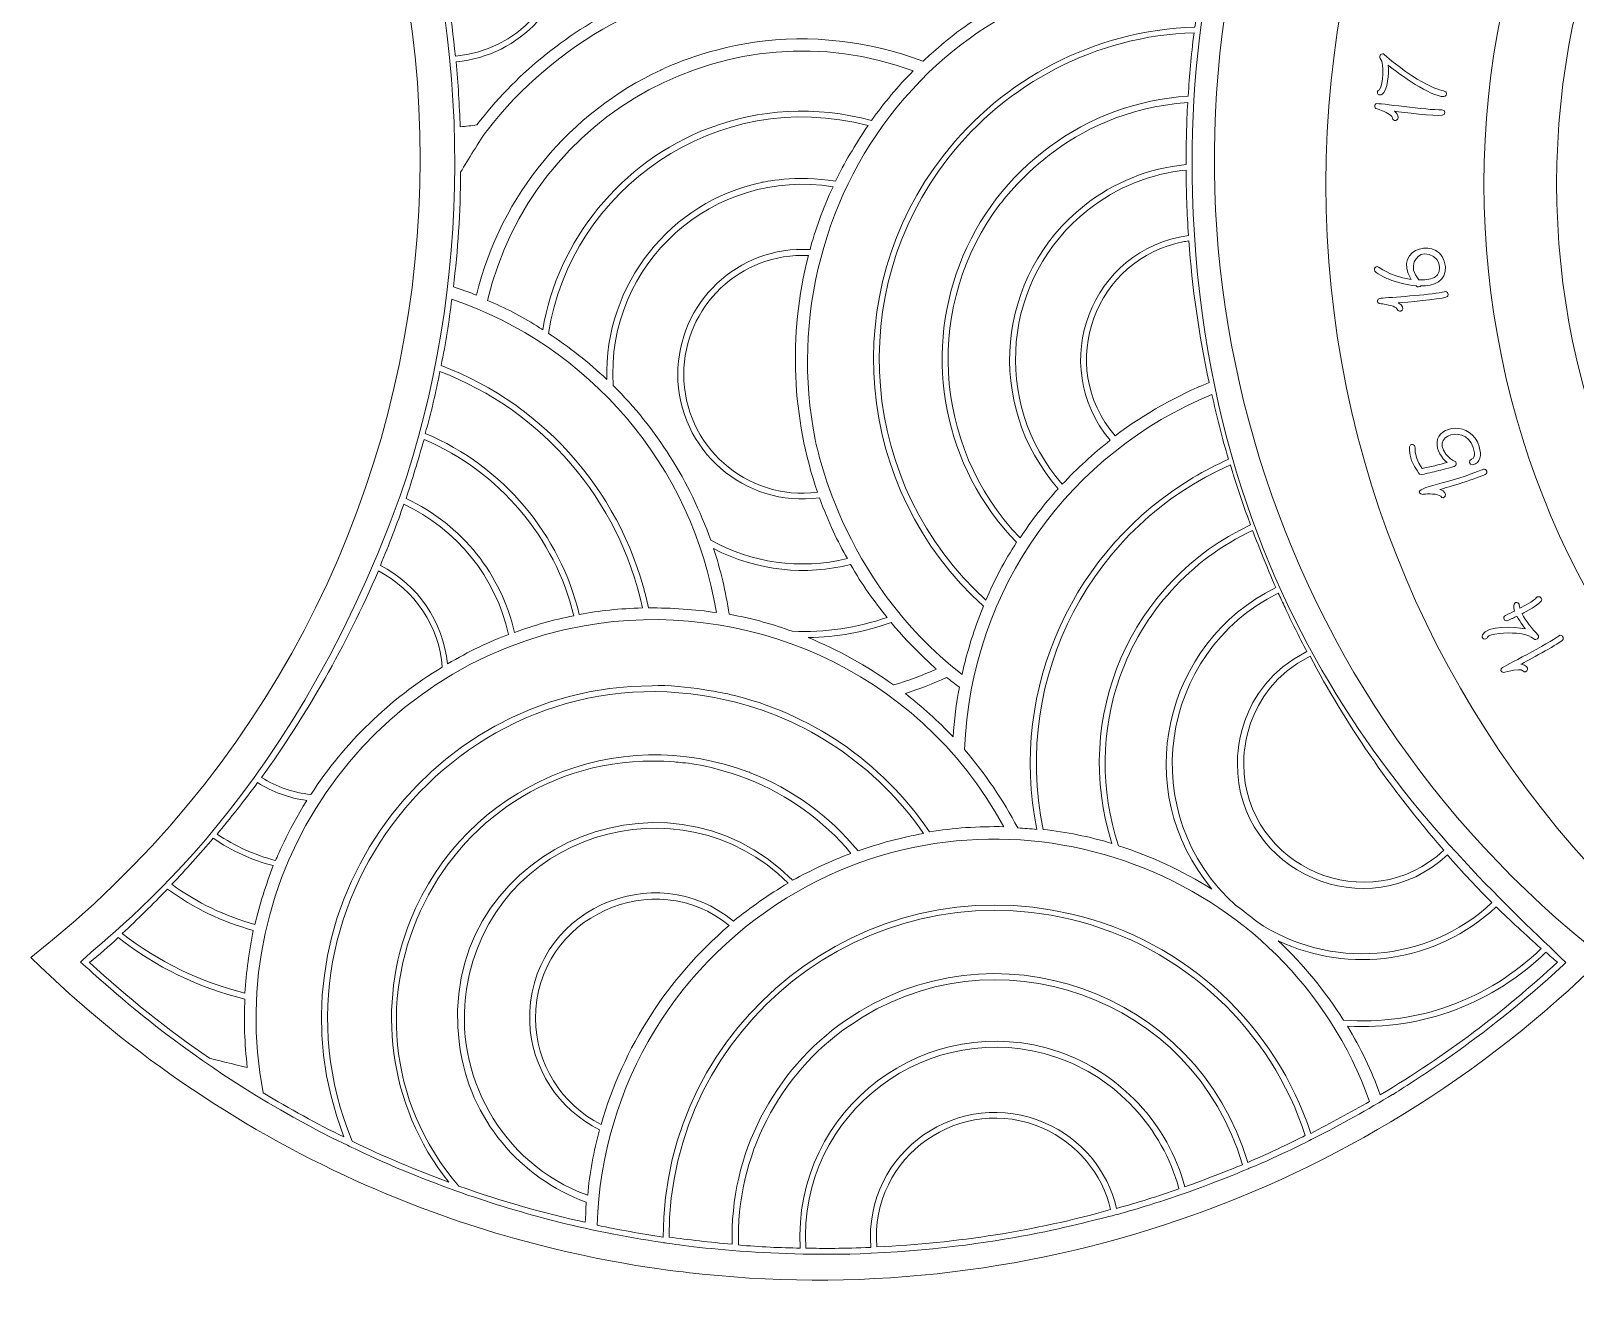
# Model space of a CAD drawing. Header units: inches. Extents: x 0.6 to 23.3, y -0.3 to 8.3.
# Drawn here: x 0.56 to 5.96, y -0.03 to 4.45 of the extents above; entities that cross this region are included whole.
import ezdxf

# ---------------------------------------------------------------- set-up
doc = ezdxf.new("R2010")
doc.units = ezdxf.units.IN
doc.header["$MEASUREMENT"] = 0
doc.layers.add('_U+0421_U+043B_U+043E_U+0439 1', color=7, linetype='Continuous')

msp = doc.modelspace()

# ---------------------------------------------------------------- linework, layer by layer
at = {"layer": '_U+0421_U+043B_U+043E_U+0439 1', "color": 1, "lineweight": 9, "true_color": 0xff0000}
for points, knots in [([(4.9, 5.1792), (4.9, 5.1792), (4.9, 5.1792), (4.9, 5.1792), (5.1153, 5.7944), (5.525, 6.3708), (6.0569, 6.7861), (4.5181, 8.3028), (2.0708, 8.2792), (0.5569, 6.7861), (0.6972, 6.6764), (0.8278, 6.5569), (0.95, 6.4278), (0.95, 6.4278), (0.95, 6.4278), (0.95, 6.4278), (2.3889, 4.9042), (2.1972, 2.4917), (0.5569, 1.2069), (0.9125, 0.8569), (1.3139, 0.5931), (1.7306, 0.4097), (1.7306, 0.4097), (1.7306, 0.4097), (1.7306, 0.4097), (1.8986, 0.3361), (2.0722, 0.2736), (2.25, 0.2236), (2.25, 0.2236), (2.25, 0.2236), (2.25, 0.2236), (2.5778, 0.1319), (2.85, 0.1056), (2.85, 0.1056), (4.0236, -0.0333), (5.2028, 0.3667), (6.0569, 1.2069), (4.8458, 2.1556), (4.3944, 3.7611), (4.9, 5.1792)], [0, 0, 0, 0, 1, 1, 1, 2, 2, 2, 3, 3, 3, 4, 4, 4, 5, 5, 5, 6, 6, 6, 7, 7, 7, 8, 8, 8, 9, 9, 9, 10, 10, 10, 11, 11, 11, 12, 12, 12, 13, 13, 13, 13]), ([(8.6306, 0.3667), (6.6764, 0.3667), (5.0861, 1.9569), (5.0861, 3.9111), (5.0861, 5.8653), (6.6764, 7.4569), (8.6306, 7.4569), (10.5847, 7.4569), (12.175, 5.8667), (12.175, 3.9125), (12.1764, 1.9569), (10.5861, 0.3667), (8.6306, 0.3667)], [0, 0, 0, 0, 1, 1, 1, 2, 2, 2, 3, 3, 3, 4, 4, 4, 4]), ([(8.6306, 6.9028), (6.9806, 6.9028), (5.6389, 5.5611), (5.6389, 3.9111), (5.6389, 2.2611), (6.9806, 0.9194), (8.6306, 0.9194), (10.2806, 0.9194), (11.6222, 2.2611), (11.6222, 3.9111), (11.6222, 5.5611), (10.2806, 6.9028), (8.6306, 6.9028)], [0, 0, 0, 0, 1, 1, 1, 2, 2, 2, 3, 3, 3, 4, 4, 4, 4]), ([(8.6306, 1.175), (7.1208, 1.175), (5.8931, 2.4028), (5.8931, 3.9125), (5.8931, 5.4222), (7.1222, 6.6486), (8.6306, 6.6486), (10.1403, 6.6486), (11.3681, 5.4208), (11.3681, 3.9111), (11.3681, 2.4014), (10.1403, 1.175), (8.6306, 1.175)], [0, 0, 0, 0, 1, 1, 1, 2, 2, 2, 3, 3, 3, 4, 4, 4, 4])]:
    msp.add_open_spline(points, degree=3, knots=knots, dxfattribs=at)
at = {"layer": '_U+0421_U+043B_U+043E_U+0439 1', "lineweight": 0}
for points, knots in [([(4.6194, 3.8778), (4.6181, 3.9333), (4.6181, 3.9819), (4.6181, 3.9833), (4.6181, 3.9833), (4.6181, 3.9833), (4.6181, 3.9833), (4.6181, 4.5764), (4.7556, 5.1417), (5.0278, 5.6639), (5.0278, 5.6639), (5.0278, 5.6639), (5.0278, 5.6639), (5.0486, 5.7042), (5.0444, 5.6958), (5.0458, 5.6972), (5.3972, 6.3583), (5.9167, 6.7708), (5.9236, 6.7778), (5.9236, 6.7778), (5.9236, 6.7778), (5.9236, 6.7778), (5.9236, 6.7778), (5.9278, 6.7819), (5.9278, 6.7819), (5.8611, 6.8389), (5.6792, 7.0153), (5.3653, 7.2153), (5.3653, 7.2153), (5.3653, 7.2153), (5.3653, 7.2153), (5.2042, 7.3181), (5.0722, 7.3819), (5.0514, 7.3944), (5.0514, 7.3944), (5.0514, 7.3944), (5.0514, 7.3944), (4.9389, 7.4514), (4.8361, 7.4958), (4.725, 7.5403), (4.725, 7.5403), (4.7236, 7.5431), (4.7236, 7.5431), (4.7236, 7.5431), (4.7222, 7.5417), (4.7208, 7.5417), (3.6972, 7.9431), (2.4792, 7.8917), (1.4542, 7.3125), (1.0431, 7.0806), (0.7319, 6.7833), (0.7306, 6.7819), (1.2389, 6.3208), (1.5944, 5.8903), (1.8431, 5.1681), (2.1097, 4.3958), (2.0986, 3.5486), (1.8486, 2.8208), (1.8486, 2.8208), (1.8486, 2.8208), (1.8486, 2.8208), (1.4458, 1.7042), (0.8069, 1.275), (0.7306, 1.1903), (0.8139, 1.1194), (1.1319, 0.8069), (1.6639, 0.55), (1.6639, 0.55), (1.6639, 0.55), (1.6639, 0.55), (1.6903, 0.5375), (1.8347, 0.4653), (2.0431, 0.3903), (2.0431, 0.3903), (2.0431, 0.3903), (2.0431, 0.3903), (2.2625, 0.3139), (2.4847, 0.2514), (2.7681, 0.2097), (2.7681, 0.2097), (2.7681, 0.2097), (2.7681, 0.2097), (2.775, 0.2083), (2.875, 0.1931), (3.0097, 0.1819), (3.0097, 0.1819), (3.0097, 0.1819), (3.0097, 0.1819), (3.1556, 0.1722), (3.2861, 0.1639), (3.4958, 0.1722), (3.4958, 0.1722), (3.4958, 0.1722), (3.4958, 0.1722), (3.9917, 0.1972), (4.2611, 0.2889), (4.3583, 0.3083), (4.3583, 0.3083), (4.3583, 0.3083), (4.3583, 0.3083), (4.4306, 0.3292), (4.5042, 0.3514), (4.5764, 0.3764), (4.5764, 0.3764), (4.5764, 0.3764), (4.5764, 0.3764), (4.7514, 0.4389), (4.7958, 0.4611), (4.8181, 0.4694), (4.8181, 0.4694), (4.8181, 0.4694), (4.8181, 0.4694), (4.9347, 0.5181), (5.0208, 0.5625), (5.0389, 0.5722), (5.0389, 0.5722), (5.0389, 0.5722), (5.0389, 0.5722), (5.1389, 0.6222), (5.2347, 0.6764), (5.3194, 0.7278), (5.3194, 0.7278), (5.3208, 0.7278), (5.3208, 0.7278), (5.3736, 0.7639), (5.6208, 0.9069), (5.9167, 1.1806), (5.9167, 1.1806), (5.925, 1.1889), (5.925, 1.1889), (5.5472, 1.5583), (4.6653, 2.3167), (4.6194, 3.8778)], [0, 0, 0, 0, 1, 1, 1, 2, 2, 2, 3, 3, 3, 4, 4, 4, 5, 5, 5, 6, 6, 6, 7, 7, 7, 8, 8, 8, 9, 9, 9, 10, 10, 10, 11, 11, 11, 12, 12, 12, 13, 13, 13, 14, 14, 14, 15, 15, 15, 16, 16, 16, 17, 17, 17, 18, 18, 18, 19, 19, 19, 20, 20, 20, 21, 21, 21, 22, 22, 22, 23, 23, 23, 24, 24, 24, 25, 25, 25, 26, 26, 26, 27, 27, 27, 28, 28, 28, 29, 29, 29, 30, 30, 30, 31, 31, 31, 32, 32, 32, 33, 33, 33, 34, 34, 34, 35, 35, 35, 36, 36, 36, 37, 37, 37, 38, 38, 38, 39, 39, 39, 40, 40, 40, 41, 41, 41, 42, 42, 42, 43, 43, 43, 44, 44, 44, 44]), ([(1.7778, 5.3972), (2.3194, 5.5958), (2.8278, 5.0597), (2.6264, 4.5347), (2.4208, 4.4333), (2.2472, 4.2889), (2.1167, 4.1181), (2.0972, 4.1153), (2.0792, 4.1125), (2.0583, 4.1111), (2.0556, 4.1861), (2.0514, 4.2625), (2.0444, 4.3389), (2.2694, 4.3583), (2.4431, 4.5472), (2.4431, 4.7736), (2.4431, 5.0736), (2.1444, 5.2861), (1.8597, 5.1847), (1.8347, 5.2556), (1.8069, 5.3278), (1.7778, 5.3972)], [0, 0, 0, 0, 1, 1, 1, 2, 2, 2, 3, 3, 3, 4, 4, 4, 5, 5, 5, 6, 6, 6, 7, 7, 7, 7]), ([(1.8667, 5.1639), (2.1375, 5.2611), (2.4222, 5.0583), (2.4222, 4.7722), (2.4222, 4.5556), (2.2556, 4.3764), (2.0417, 4.3583), (2.0139, 4.6333), (1.9556, 4.9042), (1.8667, 5.1639)], [0, 0, 0, 0, 1, 1, 1, 2, 2, 2, 3, 3, 3, 3]), ([(4.6278, 4.4597), (4.275, 4.4486), (3.9556, 4.2778), (3.7486, 4.0111), (3.7486, 4.0111), (3.7486, 4.0111), (3.7486, 4.0111), (3.3764, 3.5347), (3.4333, 2.8444), (3.8889, 2.4347), (3.8514, 2.3444), (3.8347, 2.2792), (3.8292, 2.2611), (3.8292, 2.2611), (3.8292, 2.2611), (3.8292, 2.2611), (3.8236, 2.2389), (3.8181, 2.2181), (3.8139, 2.1958), (3.3833, 2.5292), (3.3014, 3.0153), (3.3, 3.0181), (3.3, 3.0181), (3.3, 3.0181), (3.3, 3.0181), (3.2153, 3.4375), (3.3319, 3.8889), (3.6111, 4.2097), (3.7653, 4.3875), (3.9042, 4.4722), (4.0833, 4.5639), (4.0833, 4.5639), (4.0833, 4.5639), (4.0833, 4.5639), (4.2667, 4.6486), (4.4667, 4.6903), (4.6639, 4.6903), (4.65, 4.6153), (4.6375, 4.5375), (4.6278, 4.4597)], [0, 0, 0, 0, 1, 1, 1, 2, 2, 2, 3, 3, 3, 4, 4, 4, 5, 5, 5, 6, 6, 6, 7, 7, 7, 8, 8, 8, 9, 9, 9, 10, 10, 10, 11, 11, 11, 12, 12, 12, 13, 13, 13, 13]), ([(2.0597, 3.9528), (2.0861, 3.9958), (2.1236, 4.0597), (2.1528, 4.0986), (2.3875, 4.4014), (2.7472, 4.6069), (3.1528, 4.6347), (3.2792, 4.6444), (3.3792, 4.6333), (3.3833, 4.6319), (3.3833, 4.6319), (3.3833, 4.6319), (3.3833, 4.6319), (3.5514, 4.6153), (3.7111, 4.5736), (3.8708, 4.4944), (3.8417, 4.475), (3.825, 4.4625), (3.7958, 4.4417), (3.7958, 4.4417), (3.7958, 4.4417), (3.7958, 4.4417), (3.7347, 4.3944), (3.6778, 4.3403), (3.6764, 4.3403), (3.4875, 4.4125), (3.2847, 4.4347), (3.0875, 4.4069), (2.9042, 4.3806), (2.7625, 4.3111), (2.7597, 4.3097), (2.7597, 4.3097), (2.7597, 4.3097), (2.7597, 4.3097), (2.4444, 4.1625), (2.2014, 3.8764), (2.1153, 3.5222), (2.0889, 3.5333), (2.0611, 3.5431), (2.0347, 3.5514), (2.05, 3.6792), (2.0597, 3.8097), (2.0597, 3.9528)], [0, 0, 0, 0, 1, 1, 1, 2, 2, 2, 3, 3, 3, 4, 4, 4, 5, 5, 5, 6, 6, 6, 7, 7, 7, 8, 8, 8, 9, 9, 9, 10, 10, 10, 11, 11, 11, 12, 12, 12, 13, 13, 13, 14, 14, 14, 14]), ([(2.3472, 3.4014), (2.3417, 3.4056), (2.3306, 3.4111), (2.3264, 3.4153), (2.3264, 3.4153), (2.3264, 3.4153), (2.3264, 3.4153), (2.2722, 3.4486), (2.2139, 3.4792), (2.1542, 3.5042), (2.3097, 4.1625), (3.0069, 4.5403), (3.6431, 4.3069), (3.5889, 4.2528), (3.5403, 4.1944), (3.4972, 4.1333), (3.3028, 4.1861), (3.0986, 4.1722), (2.9292, 4.1069), (2.9292, 4.1069), (2.9292, 4.1069), (2.9292, 4.1069), (2.6194, 3.9889), (2.3986, 3.7125), (2.3472, 3.4014)], [0, 0, 0, 0, 1, 1, 1, 2, 2, 2, 3, 3, 3, 4, 4, 4, 5, 5, 5, 6, 6, 6, 7, 7, 7, 8, 8, 8, 8]), ([(4.6042, 4.2181), (4.25, 4.1972), (3.9319, 3.9639), (3.8042, 3.6278), (3.8042, 3.6278), (3.8042, 3.6278), (3.8042, 3.6278), (3.6806, 3.3028), (3.7472, 2.9236), (4.0042, 2.6583), (3.9625, 2.5944), (3.9264, 2.5264), (3.8972, 2.4556), (3.4542, 2.8583), (3.4, 3.5333), (3.7639, 4), (3.7639, 4), (3.7639, 4), (3.7639, 4), (3.9681, 4.2639), (4.2833, 4.4292), (4.625, 4.4403), (4.6139, 4.3556), (4.6097, 4.2931), (4.6042, 4.2181)], [0, 0, 0, 0, 1, 1, 1, 2, 2, 2, 3, 3, 3, 4, 4, 4, 5, 5, 5, 6, 6, 6, 7, 7, 7, 8, 8, 8, 8]), ([(5.2819, 4.2236), (5.3028, 4.2361), (5.3069, 4.3014), (5.3042, 4.3264), (5.3431, 4.2944), (5.4528, 4.2167), (5.4986, 4.2167), (5.5056, 4.2167), (5.5111, 4.225), (5.5069, 4.2319), (5.5, 4.2417), (5.4389, 4.2347), (5.2903, 4.3639), (5.2819, 4.3722), (5.2694, 4.3597), (5.2764, 4.35), (5.2917, 4.3292), (5.2861, 4.2625), (5.2736, 4.2403), (5.2667, 4.2389), (5.2639, 4.2306), (5.2694, 4.2236), (5.2708, 4.2236), (5.2792, 4.2208), (5.2819, 4.2236)], [0, 0, 0, 0, 1, 1, 1, 2, 2, 2, 3, 3, 3, 4, 4, 4, 5, 5, 5, 6, 6, 6, 7, 7, 7, 8, 8, 8, 8]), ([(2.5708, 3.2278), (2.5083, 3.2875), (2.4389, 3.3417), (2.3667, 3.3889), (2.4458, 3.8917), (2.9542, 4.2556), (3.4847, 4.1153), (3.4389, 4.0472), (3.4, 3.9819), (3.3708, 3.9208), (3.2333, 3.9444), (3.1139, 3.9167), (3.1125, 3.9167), (3.1125, 3.9167), (3.1125, 3.9167), (3.1125, 3.9167), (2.7944, 3.8486), (2.5625, 3.5625), (2.5708, 3.2278)], [0, 0, 0, 0, 1, 1, 1, 2, 2, 2, 3, 3, 3, 4, 4, 4, 5, 5, 5, 6, 6, 6, 6]), ([(3.9458, 3.8403), (3.9625, 3.8556), (4.1722, 4.1667), (4.6028, 4.1958), (4.5986, 4.1236), (4.5972, 4.0486), (4.5972, 3.9792), (4.4653, 3.9667), (4.3431, 3.9167), (4.2417, 3.8361), (4.2417, 3.8361), (4.2417, 3.8361), (4.2417, 3.8361), (3.9319, 3.5917), (3.8917, 3.1389), (4.15, 2.8458), (4.1014, 2.7931), (4.0569, 2.7347), (4.0167, 2.6736), (3.7028, 3.0014), (3.6861, 3.4972), (3.9458, 3.8403)], [0, 0, 0, 0, 1, 1, 1, 2, 2, 2, 3, 3, 3, 4, 4, 4, 5, 5, 5, 6, 6, 6, 7, 7, 7, 7]), ([(5.2833, 4.1667), (5.2917, 4.1639), (5.3153, 4.1528), (5.3181, 4.1444), (5.3194, 4.1417), (5.3181, 4.1389), (5.3222, 4.1361), (5.3319, 4.1264), (5.3514, 4.1431), (5.3264, 4.1653), (5.3542, 4.1611), (5.4681, 4.1486), (5.4931, 4.1514), (5.5069, 4.1528), (5.5042, 4.1722), (5.4917, 4.1708), (5.4403, 4.1681), (5.2681, 4.1958), (5.2611, 4.1917), (5.2569, 4.1889), (5.2556, 4.1833), (5.2583, 4.1778), (5.2625, 4.1736), (5.2639, 4.175), (5.2833, 4.1667)], [0, 0, 0, 0, 1, 1, 1, 2, 2, 2, 3, 3, 3, 4, 4, 4, 5, 5, 5, 6, 6, 6, 7, 7, 7, 8, 8, 8, 8]), ([(3.3625, 3.9014), (3.3264, 3.825), (3.2986, 3.7472), (3.2819, 3.6819), (3.0292, 3.6972), (2.8194, 3.4944), (2.8194, 3.2458), (2.8194, 2.9819), (3.0528, 2.7778), (3.3153, 2.8139), (3.3472, 2.725), (3.3778, 2.6625), (3.4125, 2.6014), (3.2444, 2.5611), (3.0764, 2.5875), (2.9347, 2.6653), (2.8611, 2.8722), (2.7444, 3.0569), (2.5931, 3.2069), (2.5667, 3.6347), (2.9458, 3.9694), (3.3625, 3.9014)], [0, 0, 0, 0, 1, 1, 1, 2, 2, 2, 3, 3, 3, 4, 4, 4, 5, 5, 5, 6, 6, 6, 7, 7, 7, 7]), ([(4.2542, 3.8208), (4.3542, 3.9), (4.4736, 3.9472), (4.5972, 3.9597), (4.5972, 3.8875), (4.6, 3.8083), (4.6056, 3.7306), (4.2653, 3.6861), (4.1097, 3.2778), (4.3319, 3.0153), (4.2722, 2.9681), (4.2153, 2.9167), (4.1639, 2.8611), (3.9153, 3.1472), (3.9542, 3.5847), (4.2542, 3.8208), (4.2542, 3.8208), (4.2542, 3.8208), (4.2542, 3.8208)], [0, 0, 0, 0, 1, 1, 1, 2, 2, 2, 3, 3, 3, 4, 4, 4, 5, 5, 5, 6, 6, 6, 6]), ([(5.3042, 3.5792), (5.3389, 3.5653), (5.3667, 3.5583), (5.4014, 3.5556), (5.4042, 3.5514), (5.4069, 3.5514), (5.4097, 3.5514), (5.4153, 3.5514), (5.4167, 3.5542), (5.4181, 3.5556), (5.4625, 3.5528), (5.5083, 3.5722), (5.5042, 3.6222), (5.4931, 3.7347), (5.3125, 3.6889), (5.3847, 3.5778), (5.3, 3.5903), (5.275, 3.6222), (5.2653, 3.6222), (5.2597, 3.6222), (5.2556, 3.6167), (5.2556, 3.6111), (5.2569, 3.6), (5.2944, 3.5833), (5.3042, 3.5792), (5.3042, 3.5792), (5.3042, 3.5792), (5.3042, 3.5792)], [0, 0, 0, 0, 1, 1, 1, 2, 2, 2, 3, 3, 3, 4, 4, 4, 5, 5, 5, 6, 6, 6, 7, 7, 7, 8, 8, 8, 9, 9, 9, 9]), ([(4.6778, 3.2167), (4.5667, 3.1722), (4.4542, 3.1097), (4.3486, 3.0306), (4.1375, 3.2778), (4.2806, 3.6528), (4.5903, 3.7097), (4.5903, 3.7097), (4.5903, 3.7097), (4.5903, 3.7097), (4.5931, 3.7097), (4.5972, 3.7111), (4.6069, 3.7125), (4.6181, 3.5528), (4.6417, 3.3806), (4.6778, 3.2167)], [0, 0, 0, 0, 1, 1, 1, 2, 2, 2, 3, 3, 3, 4, 4, 4, 5, 5, 5, 5]), ([(3.2764, 3.6611), (3.2042, 3.3806), (3.2194, 3.0903), (3.3083, 2.8333), (3.0569, 2.8014), (2.8403, 2.9986), (2.8403, 3.2458), (2.8403, 3.4833), (3.0389, 3.6722), (3.2764, 3.6611)], [0, 0, 0, 0, 1, 1, 1, 2, 2, 2, 3, 3, 3, 3]), ([(5.4292, 3.6667), (5.4833, 3.6708), (5.5, 3.6028), (5.4653, 3.5847), (5.45, 3.5764), (5.4278, 3.575), (5.4111, 3.5764), (5.3694, 3.6236), (5.4042, 3.6653), (5.4292, 3.6667)], [0, 0, 0, 0, 1, 1, 1, 2, 2, 2, 3, 3, 3, 3]), ([(5.3389, 3.4958), (5.3653, 3.4972), (5.4806, 3.5083), (5.5056, 3.5153), (5.5194, 3.5194), (5.5125, 3.5389), (5.5, 3.5347), (5.4653, 3.525), (5.3306, 3.5153), (5.2847, 3.5125), (5.2778, 3.5125), (5.2667, 3.5125), (5.2667, 3.5028), (5.2653, 3.4917), (5.2778, 3.4931), (5.2847, 3.4917), (5.2972, 3.4903), (5.3319, 3.4833), (5.3347, 3.475), (5.3417, 3.4528), (5.3736, 3.4764), (5.3389, 3.4958)], [0, 0, 0, 0, 1, 1, 1, 2, 2, 2, 3, 3, 3, 4, 4, 4, 5, 5, 5, 6, 6, 6, 7, 7, 7, 7]), ([(2.0292, 3.5083), (2.5056, 3.3472), (2.8722, 2.9278), (2.9542, 2.4125), (2.8792, 2.4236), (2.7986, 2.4292), (2.7167, 2.4292), (2.6361, 2.8153), (2.3597, 3.1375), (1.9917, 3.2764), (2.0083, 3.3542), (2.0194, 3.4292), (2.0292, 3.5083)], [0, 0, 0, 0, 1, 1, 1, 2, 2, 2, 3, 3, 3, 4, 4, 4, 4]), ([(1.9875, 3.2556), (2.3444, 3.1194), (2.6153, 2.8069), (2.6958, 2.4292), (2.6167, 2.4264), (2.5444, 2.4194), (2.475, 2.4056), (2.4083, 2.6833), (2.2111, 2.9236), (1.9361, 3.0389), (1.9569, 3.1111), (1.9736, 3.1833), (1.9875, 3.2556)], [0, 0, 0, 0, 1, 1, 1, 2, 2, 2, 3, 3, 3, 4, 4, 4, 4]), ([(4.7458, 2.9486), (4.7042, 2.9306), (4.6625, 2.9083), (4.6222, 2.8847), (4.6222, 2.8847), (4.6208, 2.8847), (4.6208, 2.8847), (4.6208, 2.8847), (4.6208, 2.8833), (4.6208, 2.8833), (4.2097, 2.6389), (3.975, 2.1542), (4.075, 1.6542), (4.0528, 1.6569), (4.0306, 1.6583), (4.0083, 1.6597), (3.9569, 1.7569), (3.8944, 1.85), (3.8222, 1.9333), (3.8444, 2.5042), (4.1972, 2.9736), (4.6875, 3.175), (4.7042, 3.0986), (4.7208, 3.0306), (4.7458, 2.9486)], [0, 0, 0, 0, 1, 1, 1, 2, 2, 2, 3, 3, 3, 4, 4, 4, 5, 5, 5, 6, 6, 6, 7, 7, 7, 8, 8, 8, 8]), ([(5.4417, 2.9), (5.4625, 2.9042), (5.4833, 2.9097), (5.5042, 2.9153), (5.5361, 2.9236), (5.5417, 2.9236), (5.5417, 2.9333), (5.5417, 2.9444), (5.5333, 2.9403), (5.5208, 2.9514), (5.4264, 3.0333), (5.5931, 3.0833), (5.6056, 2.9708), (5.6056, 2.9611), (5.6042, 2.95), (5.5958, 2.9486), (5.5847, 2.9472), (5.5847, 2.9278), (5.6, 2.9292), (5.6278, 2.9347), (5.6306, 2.9639), (5.6222, 2.9931), (5.5931, 3.0861), (5.4778, 3.0653), (5.475, 3.0083), (5.4722, 2.9819), (5.4917, 2.9514), (5.5097, 2.9375), (5.4847, 2.9306), (5.4486, 2.9208), (5.4222, 2.9167), (5.3875, 2.9708), (5.4028, 2.9889), (5.3958, 2.9972), (5.3917, 3.0014), (5.3861, 3.0014), (5.3819, 2.9986), (5.375, 2.9931), (5.3792, 2.9694), (5.3806, 2.9625), (5.3861, 2.9361), (5.3958, 2.9222), (5.4097, 2.9014), (5.4139, 2.8917), (5.4236, 2.8958), (5.4417, 2.9)], [0, 0, 0, 0, 1, 1, 1, 2, 2, 2, 3, 3, 3, 4, 4, 4, 5, 5, 5, 6, 6, 6, 7, 7, 7, 8, 8, 8, 9, 9, 9, 10, 10, 10, 11, 11, 11, 12, 12, 12, 13, 13, 13, 14, 14, 14, 15, 15, 15, 15]), ([(1.9319, 3.0181), (2.1958, 2.9056), (2.3903, 2.6736), (2.4556, 2.4014), (2.3847, 2.3875), (2.3153, 2.3681), (2.2486, 2.3431), (2.2028, 2.5431), (2.0667, 2.7194), (1.8694, 2.8111), (1.8889, 2.8736), (1.9111, 2.9444), (1.9319, 3.0181)], [0, 0, 0, 0, 1, 1, 1, 2, 2, 2, 3, 3, 3, 4, 4, 4, 4]), ([(4.7653, 2.8847), (4.7653, 2.8847), (4.7653, 2.8847), (4.7653, 2.8847), (4.7833, 2.8292), (4.8028, 2.7722), (4.8222, 2.7194), (4.4014, 2.5222), (4.1972, 2.0444), (4.3375, 1.6056), (4.2583, 1.6292), (4.1778, 1.6458), (4.0972, 1.6542), (3.9861, 2.1944), (4.2736, 2.7194), (4.7528, 2.9292), (4.7556, 2.9153), (4.7625, 2.8944), (4.7653, 2.8847)], [0, 0, 0, 0, 1, 1, 1, 2, 2, 2, 3, 3, 3, 4, 4, 4, 5, 5, 5, 6, 6, 6, 6]), ([(5.4847, 2.8431), (5.5097, 2.85), (5.6208, 2.8833), (5.6431, 2.8958), (5.6486, 2.8986), (5.65, 2.9028), (5.6486, 2.9069), (5.6444, 2.9208), (5.6319, 2.9111), (5.6167, 2.9056), (5.4972, 2.8597), (5.3861, 2.8486), (5.4181, 2.8278), (5.4222, 2.825), (5.4264, 2.8264), (5.4278, 2.8264), (5.4417, 2.8278), (5.4778, 2.8292), (5.4875, 2.8194), (5.4958, 2.8014), (5.5222, 2.8306), (5.4847, 2.8431)], [0, 0, 0, 0, 1, 1, 1, 2, 2, 2, 3, 3, 3, 4, 4, 4, 5, 5, 5, 6, 6, 6, 7, 7, 7, 7]), ([(1.8611, 2.7917), (2.0458, 2.7056), (2.1833, 2.5361), (2.2278, 2.3361), (2.1639, 2.3125), (2.0875, 2.2764), (2.0139, 2.2333), (1.9986, 2.3806), (1.9111, 2.5097), (1.7792, 2.5778), (1.8097, 2.65), (1.8389, 2.7264), (1.8611, 2.7917)], [0, 0, 0, 0, 1, 1, 1, 2, 2, 2, 3, 3, 3, 4, 4, 4, 4]), ([(4.9111, 2.5), (4.5194, 2.3069), (4.3972, 1.7931), (4.6875, 1.4458), (4.5847, 1.5097), (4.475, 1.5611), (4.3611, 1.5972), (4.2944, 1.7931), (4.3, 2.0014), (4.3653, 2.1875), (4.3653, 2.1875), (4.3653, 2.1875), (4.3653, 2.1875), (4.4444, 2.4125), (4.6139, 2.5986), (4.8292, 2.7), (4.8319, 2.6931), (4.8833, 2.5625), (4.9111, 2.5)], [0, 0, 0, 0, 1, 1, 1, 2, 2, 2, 3, 3, 3, 4, 4, 4, 5, 5, 5, 6, 6, 6, 6]), ([(3.4236, 2.5806), (3.4639, 2.5097), (3.5056, 2.4528), (3.5514, 2.3958), (3.4472, 2.3597), (3.3347, 2.3417), (3.2194, 2.3472), (3.1542, 2.3708), (3.0889, 2.3903), (2.9986, 2.4069), (2.9875, 2.4847), (2.9694, 2.5625), (2.9444, 2.6361), (3.0972, 2.5569), (3.2681, 2.5417), (3.4236, 2.5806)], [0, 0, 0, 0, 1, 1, 1, 2, 2, 2, 3, 3, 3, 4, 4, 4, 5, 5, 5, 5]), ([(1.7722, 2.5583), (1.9, 2.4917), (1.9847, 2.3653), (1.9958, 2.2222), (1.8125, 2.1111), (1.6528, 1.9569), (1.5361, 1.7764), (1.475, 1.7833), (1.4153, 1.8028), (1.3639, 1.8361), (1.5194, 2.0528), (1.6611, 2.2986), (1.7722, 2.5583)], [0, 0, 0, 0, 1, 1, 1, 2, 2, 2, 3, 3, 3, 4, 4, 4, 4]), ([(1.3694, 0.7333), (1.2236, 1.4931), (1.7292, 2.2306), (2.4917, 2.3667), (3.0389, 2.4639), (3.6514, 2.2278), (3.9597, 1.6639), (3.8708, 1.6653), (3.7819, 1.6597), (3.7, 1.6458), (3.5306, 1.8958), (3.2764, 2.0625), (3.0014, 2.1264), (3.0014, 2.1264), (3.0014, 2.1264), (3.0014, 2.1264), (3, 2.1264), (2.8444, 2.1625), (2.7292, 2.1569), (2.7292, 2.1569), (2.7292, 2.1569), (2.7292, 2.1569), (1.9222, 2.1528), (1.3597, 1.3375), (1.6514, 0.5792), (1.5569, 0.625), (1.4625, 0.6778), (1.3694, 0.7333)], [0, 0, 0, 0, 1, 1, 1, 2, 2, 2, 3, 3, 3, 4, 4, 4, 5, 5, 5, 6, 6, 6, 7, 7, 7, 8, 8, 8, 9, 9, 9, 9]), ([(4.9431, 2.4306), (4.9431, 2.4306), (4.9431, 2.4306), (4.9431, 2.4306), (4.9653, 2.3819), (4.9917, 2.3292), (5.0194, 2.2764), (4.7653, 2.15), (4.7764, 1.8875), (4.7764, 1.8847), (4.7764, 1.5028), (5.2347, 1.3069), (5.5111, 1.5653), (5.5625, 1.5056), (5.6181, 1.4472), (5.6667, 1.3986), (5.4389, 1.1847), (5.0972, 1.1625), (4.8444, 1.3319), (4.8208, 1.3514), (4.7958, 1.3708), (4.7708, 1.3889), (4.4181, 1.7042), (4.4986, 2.2722), (4.9194, 2.4806), (4.9264, 2.4667), (4.9361, 2.4458), (4.9431, 2.4306)], [0, 0, 0, 0, 1, 1, 1, 2, 2, 2, 3, 3, 3, 4, 4, 4, 5, 5, 5, 6, 6, 6, 7, 7, 7, 8, 8, 8, 9, 9, 9, 9]), ([(5.7528, 2.3403), (5.7528, 2.3403), (5.7528, 2.3403), (5.7528, 2.3403), (5.8069, 2.3347), (5.8111, 2.3181), (5.8208, 2.3181), (5.8306, 2.3194), (5.8319, 2.3319), (5.8278, 2.3347), (5.8083, 2.3542), (5.7847, 2.3847), (5.7722, 2.4083), (5.7847, 2.4153), (5.8319, 2.4403), (5.8389, 2.4528), (5.8444, 2.4597), (5.8375, 2.4694), (5.8278, 2.4681), (5.8181, 2.4667), (5.8347, 2.4639), (5.7639, 2.4278), (5.7611, 2.4389), (5.7639, 2.4403), (5.7597, 2.4444), (5.7528, 2.4514), (5.7361, 2.45), (5.7458, 2.4181), (5.7319, 2.4111), (5.7278, 2.4083), (5.7139, 2.4028), (5.7028, 2.3972), (5.7097, 2.3792), (5.7222, 2.3847), (5.7458, 2.3958), (5.7319, 2.3889), (5.7542, 2.4), (5.7667, 2.3764), (5.7833, 2.3569), (5.7833, 2.3556), (5.7472, 2.3639), (5.6486, 2.3681), (5.6333, 2.3347), (5.6278, 2.3236), (5.6444, 2.3125), (5.6514, 2.3264), (5.6569, 2.3403), (5.7194, 2.3431), (5.7528, 2.3403)], [0, 0, 0, 0, 1, 1, 1, 2, 2, 2, 3, 3, 3, 4, 4, 4, 5, 5, 5, 6, 6, 6, 7, 7, 7, 8, 8, 8, 9, 9, 9, 10, 10, 10, 11, 11, 11, 12, 12, 12, 13, 13, 13, 14, 14, 14, 15, 15, 15, 16, 16, 16, 16]), ([(3.5653, 2.3778), (3.6444, 2.2833), (3.7194, 2.2194), (3.7236, 2.2153), (3.675, 2.1931), (3.625, 2.1736), (3.5736, 2.1597), (3.4806, 2.2264), (3.3806, 2.2819), (3.275, 2.325), (3.375, 2.3264), (3.4722, 2.3444), (3.5653, 2.3778)], [0, 0, 0, 0, 1, 1, 1, 2, 2, 2, 3, 3, 3, 4, 4, 4, 4]), ([(5.9, 2.3306), (5.8681, 2.3056), (5.7028, 2.2208), (5.7042, 2.2208), (5.6944, 2.2167), (5.6972, 2.2028), (5.7083, 2.2028), (5.7083, 2.2028), (5.7333, 2.2097), (5.7417, 2.2111), (5.7722, 2.2153), (5.7722, 2.2097), (5.7736, 2.2097), (5.7875, 2.1931), (5.8083, 2.2278), (5.7681, 2.2319), (5.7903, 2.2444), (5.8931, 2.2986), (5.9125, 2.3153), (5.9181, 2.3194), (5.9167, 2.3236), (5.9139, 2.3292), (5.9125, 2.3306), (5.9069, 2.3375), (5.9, 2.3306)], [0, 0, 0, 0, 1, 1, 1, 2, 2, 2, 3, 3, 3, 4, 4, 4, 5, 5, 5, 6, 6, 6, 7, 7, 7, 8, 8, 8, 8]), ([(1.6806, 0.5639), (1.3347, 1.4111), (2.0875, 2.3111), (2.9903, 2.1069), (2.9903, 2.1069), (2.9903, 2.1069), (2.9903, 2.1069), (3.2667, 2.0444), (3.5153, 1.8778), (3.6792, 1.6403), (3.6014, 1.6264), (3.5236, 1.6056), (3.45, 1.5792), (3.35, 1.7014), (3.2194, 1.7958), (3.0722, 1.8528), (3.0722, 1.8528), (3.0708, 1.8542), (3.0708, 1.8542), (3.0708, 1.8542), (3.0681, 1.8542), (3.0681, 1.8542), (2.6111, 2.0306), (2.0764, 1.8139), (1.8847, 1.3375), (1.7667, 1.0458), (1.8028, 0.6931), (2.0181, 0.4208), (1.9042, 0.4639), (1.7958, 0.5083), (1.6806, 0.5639)], [0, 0, 0, 0, 1, 1, 1, 2, 2, 2, 3, 3, 3, 4, 4, 4, 5, 5, 5, 6, 6, 6, 7, 7, 7, 8, 8, 8, 9, 9, 9, 10, 10, 10, 10]), ([(5.4986, 1.5819), (5.2361, 1.3361), (4.8028, 1.5208), (4.7986, 1.8819), (4.7986, 1.8833), (4.7861, 2.1389), (5.0306, 2.2597), (5.1528, 2.0292), (5.3097, 1.7972), (5.4986, 1.5819)], [0, 0, 0, 0, 1, 1, 1, 2, 2, 2, 3, 3, 3, 3]), ([(3.7597, 2.1861), (3.7736, 2.175), (3.7889, 2.1625), (3.8042, 2.1514), (3.7931, 2.0944), (3.7861, 2.0361), (3.7819, 1.9778), (3.7306, 2.0333), (3.6736, 2.0833), (3.6153, 2.1292), (3.6639, 2.1458), (3.7125, 2.1639), (3.7597, 2.1861)], [0, 0, 0, 0, 1, 1, 1, 2, 2, 2, 3, 3, 3, 4, 4, 4, 4]), ([(2.4958, 0.2806), (2.35, 0.3125), (2.2042, 0.3542), (2.0542, 0.4069), (1.5347, 1.0097), (2, 1.9528), (2.8083, 1.8903), (2.8083, 1.8903), (2.8083, 1.8903), (2.8083, 1.8903), (2.8361, 1.8861), (2.8944, 1.8917), (3.0653, 1.8306), (3.0653, 1.8306), (3.0653, 1.8306), (3.0653, 1.8306), (3.2042, 1.775), (3.3292, 1.6861), (3.425, 1.5708), (3.3556, 1.5444), (3.2861, 1.5125), (3.2208, 1.4764), (2.7681, 1.9319), (1.9667, 1.5639), (2.0556, 0.9014), (2.0917, 0.6389), (2.2694, 0.4347), (2.4986, 0.3514), (2.4986, 0.3292), (2.4972, 0.3056), (2.4958, 0.2806)], [0, 0, 0, 0, 1, 1, 1, 2, 2, 2, 3, 3, 3, 4, 4, 4, 5, 5, 5, 6, 6, 6, 7, 7, 7, 8, 8, 8, 9, 9, 9, 10, 10, 10, 10]), ([(2.0806, 1.0958), (2.1639, 1.6389), (2.8264, 1.8431), (3.2056, 1.4667), (3.1375, 1.4264), (3.0736, 1.3819), (3.0139, 1.3333), (2.7431, 1.5625), (2.2903, 1.3736), (2.3014, 0.9806), (2.3069, 0.8208), (2.4028, 0.675), (2.5458, 0.6042), (2.525, 0.5292), (2.5111, 0.4528), (2.5042, 0.375), (2.1958, 0.4889), (2.0347, 0.8014), (2.0806, 1.0958)], [0, 0, 0, 0, 1, 1, 1, 2, 2, 2, 3, 3, 3, 4, 4, 4, 5, 5, 5, 6, 6, 6, 6]), ([(5.0333, 0.5917), (4.9111, 0.9639), (4.6014, 1.2639), (4.1972, 1.3583), (3.4708, 1.5306), (2.7694, 0.9792), (2.7681, 0.2292), (2.6917, 0.2403), (2.6139, 0.2542), (2.5375, 0.2708), (2.5528, 0.7653), (2.8236, 1.2), (3.2389, 1.4375), (3.9958, 1.8694), (4.9542, 1.5028), (5.2389, 0.7028), (5.1722, 0.6653), (5.1028, 0.6278), (5.0333, 0.5917)], [0, 0, 0, 0, 1, 1, 1, 2, 2, 2, 3, 3, 3, 4, 4, 4, 5, 5, 5, 6, 6, 6, 6]), ([(1.35, 1.8181), (1.4028, 1.7847), (1.4611, 1.7639), (1.5222, 1.7556), (1.4528, 1.6458), (1.4153, 1.55), (1.4125, 1.5458), (1.3389, 1.5653), (1.2708, 1.5958), (1.2083, 1.6375), (1.2528, 1.6917), (1.3028, 1.7542), (1.35, 1.8181)], [0, 0, 0, 0, 1, 1, 1, 2, 2, 2, 3, 3, 3, 4, 4, 4, 4]), ([(1.3403, 1.3222), (1.2361, 1.3514), (1.1389, 1.3972), (1.05, 1.4625), (1.0986, 1.5139), (1.1486, 1.5694), (1.1944, 1.6236), (1.2597, 1.5792), (1.3292, 1.5472), (1.4042, 1.5278), (1.3792, 1.4597), (1.3569, 1.3917), (1.3403, 1.3222)], [0, 0, 0, 0, 1, 1, 1, 2, 2, 2, 3, 3, 3, 4, 4, 4, 4]), ([(2.9986, 1.3181), (2.7833, 1.1333), (2.6292, 0.8944), (2.5514, 0.6222), (2.4125, 0.6917), (2.3222, 0.8361), (2.3222, 0.9931), (2.3222, 1.3542), (2.7431, 1.5319), (2.9986, 1.3181)], [0, 0, 0, 0, 1, 1, 1, 2, 2, 2, 3, 3, 3, 3]), ([(4.8125, 0.4903), (4.6361, 1.0903), (3.9208, 1.3431), (3.4056, 0.9861), (3.1556, 0.8125), (3, 0.5194), (3.0097, 0.2042), (2.9306, 0.2111), (2.8569, 0.2194), (2.7889, 0.2292), (2.7889, 0.9667), (3.4764, 1.5097), (4.1917, 1.3403), (4.5917, 1.2458), (4.8958, 0.9486), (5.0139, 0.5847), (5.0069, 0.5792), (4.8708, 0.5139), (4.8125, 0.4903)], [0, 0, 0, 0, 1, 1, 1, 2, 2, 2, 3, 3, 3, 4, 4, 4, 5, 5, 5, 6, 6, 6, 6]), ([(1.3056, 1.0819), (1.15, 1.1208), (1.0028, 1.1917), (0.8764, 1.2903), (0.9306, 1.3403), (0.9833, 1.3931), (1.0347, 1.4458), (1.1264, 1.3792), (1.2264, 1.3306), (1.3347, 1.3014), (1.3208, 1.2292), (1.3097, 1.1556), (1.3056, 1.0819)], [0, 0, 0, 0, 1, 1, 1, 2, 2, 2, 3, 3, 3, 4, 4, 4, 4]), ([(5.8389, 1.2375), (5.6542, 1.0597), (5.4069, 0.9681), (5.1472, 0.9875), (5.0861, 1.0861), (5.0083, 1.1806), (4.9194, 1.2653), (5.1681, 1.1472), (5.4708, 1.1875), (5.6819, 1.3833), (5.7306, 1.3361), (5.7847, 1.2861), (5.8389, 1.2375)], [0, 0, 0, 0, 1, 1, 1, 2, 2, 2, 3, 3, 3, 4, 4, 4, 4]), ([(4.5931, 0.4042), (4.5347, 0.6236), (4.3653, 0.8042), (4.15, 0.8778), (3.6958, 1.0306), (3.2208, 0.6806), (3.2472, 0.1903), (3.1806, 0.1917), (3.1056, 0.1944), (3.0319, 0.2014), (3.0222, 0.5125), (3.175, 0.8), (3.4194, 0.9681), (3.9236, 1.3181), (4.6236, 1.0694), (4.7944, 0.4819), (4.7833, 0.4778), (4.6583, 0.4278), (4.5931, 0.4042)], [0, 0, 0, 0, 1, 1, 1, 2, 2, 2, 3, 3, 3, 4, 4, 4, 5, 5, 5, 6, 6, 6, 6]), ([(1.1819, 0.8542), (1.0361, 0.9542), (0.8944, 1.0667), (0.7625, 1.1889), (0.7958, 1.2167), (0.8292, 1.2458), (0.8625, 1.2764), (0.9931, 1.1736), (1.1444, 1.1), (1.3056, 1.0611), (1.3014, 0.9847), (1.3042, 0.9069), (1.3139, 0.8222), (1.2792, 0.8292), (1.1819, 0.8542), (1.1819, 0.8542)], [0, 0, 0, 0, 1, 1, 1, 2, 2, 2, 3, 3, 3, 4, 4, 4, 5, 5, 5, 5]), ([(5.2764, 0.7264), (5.2458, 0.8111), (5.2069, 0.8917), (5.1611, 0.9667), (5.4264, 0.9514), (5.6736, 1.0486), (5.8556, 1.225), (5.8694, 1.2125), (5.8819, 1.2014), (5.8958, 1.1903), (5.7097, 1.0181), (5.5069, 0.8639), (5.2764, 0.7264)], [0, 0, 0, 0, 1, 1, 1, 2, 2, 2, 3, 3, 3, 4, 4, 4, 4]), ([(4.3542, 0.3292), (4.3222, 0.4625), (4.2306, 0.5736), (4.1042, 0.6278), (3.8097, 0.7583), (3.4681, 0.5306), (3.4944, 0.1931), (3.4, 0.1889), (3.3292, 0.1889), (3.2667, 0.1903), (3.2403, 0.6667), (3.7028, 1.0056), (4.1417, 0.8583), (4.3514, 0.7875), (4.5153, 0.6111), (4.5722, 0.3972), (4.5, 0.3722), (4.4278, 0.35), (4.3542, 0.3292)], [0, 0, 0, 0, 1, 1, 1, 2, 2, 2, 3, 3, 3, 4, 4, 4, 5, 5, 5, 6, 6, 6, 6]), ([(3.5153, 0.1944), (3.4903, 0.5153), (3.8139, 0.7347), (4.0958, 0.6097), (4.2153, 0.5569), (4.3042, 0.4514), (4.3333, 0.325), (4.0667, 0.25), (3.7972, 0.2083), (3.5153, 0.1944)], [0, 0, 0, 0, 1, 1, 1, 2, 2, 2, 3, 3, 3, 3])]:
    msp.add_open_spline(points, degree=3, knots=knots, dxfattribs=at)

doc.saveas('drawing.dxf')
